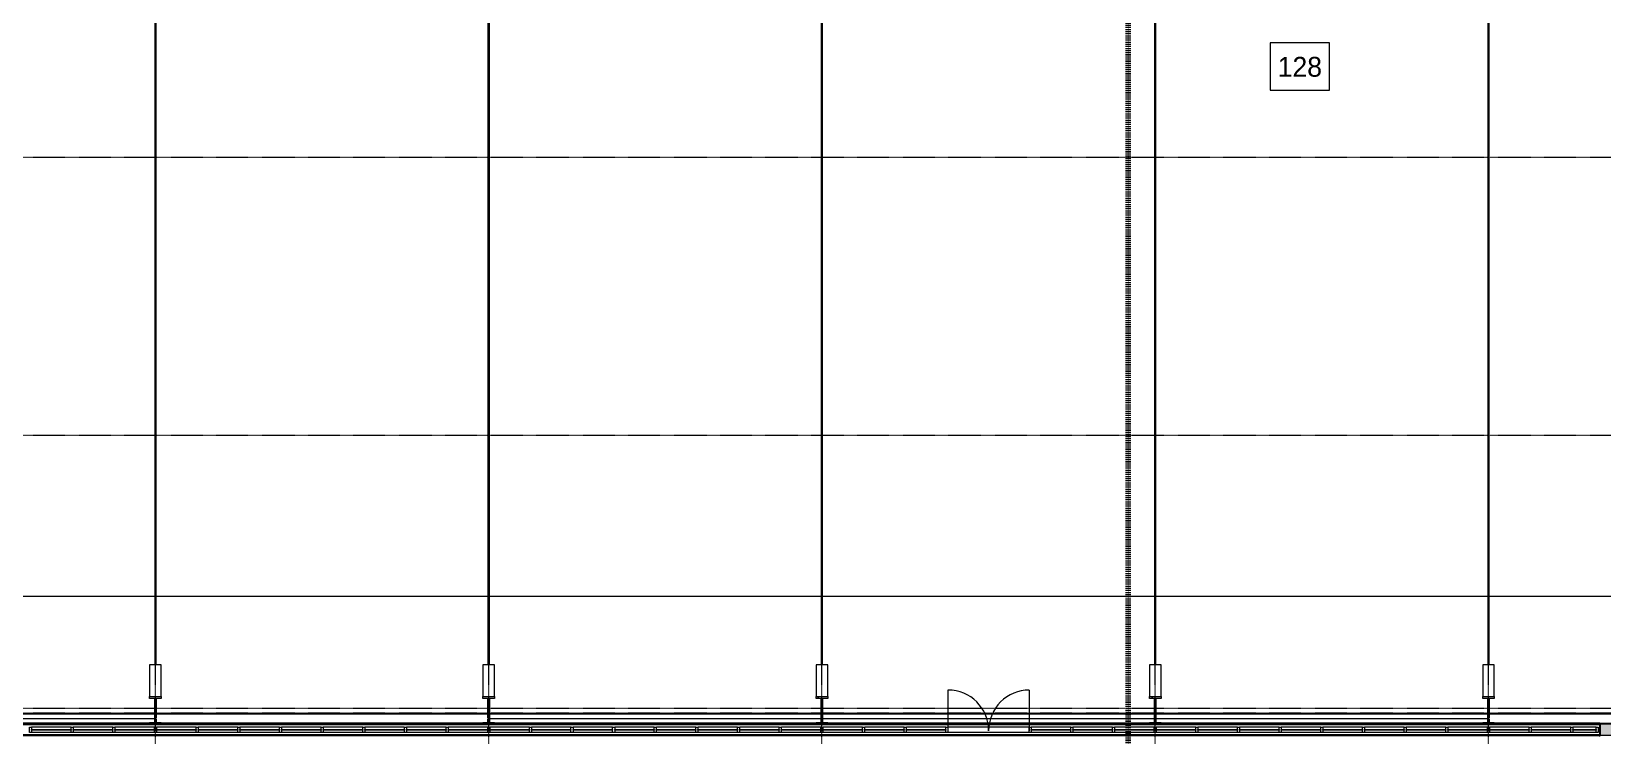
# Model space of a CAD drawing. Header units: inches. Extents: x 21035 to 27089, y -23277 to -20247.
# Drawn here: x 23268 to 24632, y -22370 to -21758 of the extents above; entities that cross this region are included whole.
import ezdxf

# ---------------------------------------------------------------- set-up
doc = ezdxf.new("R2010")
doc.units = ezdxf.units.IN
doc.header["$MEASUREMENT"] = 0
doc.linetypes.add('Dash', pattern=[0.25, 0.125, -0.125])
doc.linetypes.add('Grid Line 1_2_', pattern=[0.875, 0.5, -0.125, 0.125, -0.125])
for name, color, linetype, lineweight in [('A-ANNO-MATC', 214, 'Dash', 140), ('A-AREA-IDEN', 2, 'Continuous', 9), ('A-DOOR', 31, 'Continuous', 13), ('A-GLAZ-CURT', 52, 'Continuous', 13), ('A-GLAZ-CWMG', 51, 'Continuous', 13), ('A-WALL', 113, 'Continuous', 13), ('A-WALL-PATT', 111, 'Continuous', 25), ('G-ANNO-SYMB', 111, 'Continuous', 9), ('I-WALL', 2, 'Continuous', 13), ('S-BEAM', 12, 'Continuous', 13), ('S-GRID', 1, 'Continuous', 9)]:
    doc.layers.add(name, color=color, linetype=linetype, lineweight=lineweight)
doc.styles.add('Century Gothic', font='GOTHIC.TTF', dxfattribs={"height": 17.245342})
pattern_1 = [(225, (24533.39, -22360.053), (19.00703, -19.00703), []), (225, (24533.39, -22388.853), (19.00703, -19.00703), [])]
pattern_2 = [(225, (24243.89, -22360.053), (19.00703, -19.00703), []), (225, (24243.89, -22388.853), (19.00703, -19.00703), [])]
pattern_3 = [(225, (23954.39, -22360.053), (19.00703, -19.00703), []), (225, (23954.39, -22388.853), (19.00703, -19.00703), [])]
pattern_4 = [(225, (23664.89, -22360.053), (19.00703, -19.00703), []), (225, (23664.89, -22388.853), (19.00703, -19.00703), [])]
pattern_5 = [(225, (23375.39, -22360.053), (19.00703, -19.00703), []), (225, (23375.39, -22388.853), (19.00703, -19.00703), [])]

# ---------------------------------------------------------------- blocks, each defined once
blk = doc.blocks.new('Girt_C - 10_D-1260059-RCP - First Floor')
at = {"layer": 'S-BEAM', "color": 8, "lineweight": 9}
for p, q in [((24630, -22360.1), (22806, -22360.1)), ((24630, -22360.2), (22806, -22360.2)), ((23370.4, -22359.6), (23090.9, -22359.6)), ((23659.9, -22359.6), (23380.4, -22359.6)), ((23949.4, -22359.6), (23669.9, -22359.6)), ((24238.9, -22359.6), (23959.4, -22359.6)), ((24528.4, -22359.6), (24248.9, -22359.6)), ((24630, -22359.6), (24538.4, -22359.6)), ((24630, -22368.9), (22806, -22368.9)), ((24630, -22369), (22806, -22369)), ((22806, -22369.6), (24629.9, -22369.6))]:
    blk.add_line(p, q, dxfattribs=at)
blk = doc.blocks.new('W-Wide Flange - W12X22-1533120-RCP - First Floor')
at = {"layer": 'S-BEAM', "color": 8, "lineweight": 9}
for p, q in [((23086.5, -22350.6), (23374.8, -22350.6)), ((23376, -22350.6), (23664.3, -22350.6)), ((23665.5, -22350.6), (23953.8, -22350.6)), ((23955, -22350.6), (24243.3, -22350.6)), ((24244.5, -22350.6), (24532.8, -22350.6)), ((24534, -22350.6), (24822.3, -22350.6)), ((23086.5, -22354.6), (23374.8, -22354.6)), ((23086.5, -22354.6), (23374.8, -22354.6)), ((23665.5, -22354.6), (23953.8, -22354.6)), ((23665.5, -22354.6), (23953.8, -22354.6)), ((23955, -22354.6), (24243.3, -22354.6)), ((23955, -22354.6), (24243.3, -22354.6)), ((24244.5, -22354.6), (24532.8, -22354.6)), ((24244.5, -22354.6), (24532.8, -22354.6))]:
    blk.add_line(p, q, dxfattribs=at)
blk = doc.blocks.new('columns and girder2 - one-V37-RCP - First Floor')
at = {"layer": 'S-BEAM', "lineweight": 9}
h = blk.add_hatch(dxfattribs=at)
h.set_pattern_fill('FP_26', color=8, style=0, pattern_type=2)
h.set_pattern_definition(pattern_1)
h.paths.add_polyline_path([(-5, -0.5), (-5, -2), (5, -2), (5, -0.5)], flags=0)
h.paths.add_polyline_path([(-5, -22.8), (-5, -24.3), (5, -24.3), (5, -22.8)], flags=0)
h.paths.add_polyline_path([(5, -1199.8), (-5, -1199.8), (-5, -1201.3), (5, -1201.3)], flags=0)
h.paths.add_polyline_path([(5, -1224.3), (-5, -1224.3), (-5, -1225), (5, -1225)], flags=0)
h = blk.add_hatch(dxfattribs=at)
h.set_pattern_fill('FP_26', color=8, style=0, pattern_type=2)
h.set_pattern_definition(pattern_1)
h.paths.add_polyline_path([(0.6, -2), (-0.6, -2), (-0.6, -4.7), (0.1, -4.8), (0.3, -5), (0.3, -5.2), (0.3, -5.5), (-0.2, -5.7), (-0.6, -5.7), (-0.6, -22.8), (0.6, -22.8), (0.6, -4)], flags=0)
h.paths.add_polyline_path([(-0.6, -1201.3), (-0.6, -1221.3), (-0.1, -1221.3), (0, -1221.4), (0.1, -1221.8), (-0.1, -1222.1), (-0.5, -1222.3), (-0.6, -1222.3), (-0.6, -1224.3), (0.6, -1224.3), (0.6, -1201.3)], flags=0)
at = {"layer": 'S-BEAM', "color": 7}
for p, q in [((-5, -2), (-5, -0.5)), ((-5, -0.5), (5, -0.5)), ((5, -2), (-5, -2)), ((-0.6, -4.7), (-0.6, -2)), ((-0.6, -2), (0.6, -2)), ((-0.6, -22.8), (-0.6, -5.7)), ((0.6, -2), (0.6, -22.8)), ((5, -0.5), (5, -2)), ((-5, -24.3), (-5, -22.8)), ((-5, -22.8), (5, -22.8)), ((5, -24.3), (-5, -24.3)), ((0.6, -22.8), (-0.6, -22.8)), ((5, -22.8), (5, -24.3)), ((-5, -1201.3), (-5, -1199.8)), ((-5, -1199.8), (5, -1199.8)), ((5, -1199.8), (5, -1201.3)), ((5, -1201.3), (-5, -1201.3)), ((-0.6, -1221.3), (-0.6, -1201.3)), ((-0.6, -1201.3), (0.6, -1201.3)), ((0.6, -1201.3), (0.6, -1224.3)), ((-5, -1225), (-5, -1224.3)), ((-5, -1224.3), (5, -1224.3)), ((-0.6, -1224.3), (-0.6, -1222.3)), ((0.6, -1224.3), (-0.6, -1224.3)), ((5, -1224.3), (5, -1225))]:
    blk.add_line(p, q, dxfattribs=at)
at = {"layer": 'S-BEAM', "color": 8, "lineweight": 9}
for p, q in [((-5, -24.3), (-5, -52)), ((5, -52), (5, -24.3)), ((-5, -52), (5, -52)), ((-0.6, -52), (-0.6, -217.2)), ((0.6, -217.2), (0.6, -52)), ((-0.6, -217.2), (-0.6, -338.2)), ((-0.6, -217.2), (0.6, -217.2)), ((0.6, -338.2), (0.6, -217.2)), ((-0.6, -338.2), (-0.6, -761.8)), ((-0.6, -338.2), (0.6, -338.2)), ((0.6, -761.8), (0.6, -338.2)), ((-0.6, -761.8), (-0.6, -997.1)), ((-0.6, -761.8), (0.6, -761.8)), ((0.6, -997.1), (0.6, -761.8)), ((-0.6, -997.1), (-0.6, -1170.7)), ((-0.6, -997.1), (0.6, -997.1)), ((0.6, -1170.7), (0.6, -997.1)), ((-5, -1170.7), (-5, -1199.8)), ((-5, -1170.7), (5, -1170.7)), ((5, -1199.8), (5, -1170.7))]:
    blk.add_line(p, q, dxfattribs=at)
blk = doc.blocks.new('columns and girder2 - one-V38-RCP - First Floor')
at = {"layer": 'S-BEAM', "lineweight": 9}
h = blk.add_hatch(dxfattribs=at)
h.set_pattern_fill('FP_27', color=8, style=0, pattern_type=2)
h.set_pattern_definition(pattern_2)
h.paths.add_polyline_path([(-5, -0.5), (-5, -2), (5, -2), (5, -0.5), (3.1, -0.5)], flags=0)
h.paths.add_polyline_path([(5, -22.8), (-5, -22.8), (-5, -24.3), (5, -24.3), (5, -23.3)], flags=0)
h.paths.add_polyline_path([(5, -1199.8), (-5, -1199.8), (-5, -1201.3), (5, -1201.3)], flags=0)
h.paths.add_polyline_path([(5, -1224.3), (-5, -1224.3), (-5, -1225), (5, -1225)], flags=0)
h = blk.add_hatch(dxfattribs=at)
h.set_pattern_fill('FP_27', color=8, style=0, pattern_type=2)
h.set_pattern_definition(pattern_2)
h.paths.add_polyline_path([(0.6, -2), (-0.6, -2), (-0.6, -22.8), (0.6, -22.8), (0.6, -4)], flags=0)
h.paths.add_polyline_path([(0.6, -1201.3), (-0.6, -1201.3), (-0.6, -1224.3), (0.6, -1224.3)], flags=0)
at = {"layer": 'S-BEAM', "color": 7}
for p, q in [((-5, -2), (-5, -0.5)), ((-5, -0.5), (5, -0.5)), ((5, -2), (-5, -2)), ((-0.6, -22.8), (-0.6, -2)), ((-0.6, -2), (0.6, -2)), ((0.6, -2), (0.6, -22.8)), ((5, -0.5), (5, -2)), ((-5, -24.3), (-5, -22.8)), ((-5, -22.8), (5, -22.8)), ((5, -24.3), (-5, -24.3)), ((0.6, -22.8), (-0.6, -22.8)), ((5, -22.8), (5, -24.3)), ((-5, -1201.3), (-5, -1199.8)), ((-5, -1199.8), (5, -1199.8)), ((5, -1199.8), (5, -1201.3)), ((5, -1201.3), (-5, -1201.3)), ((-0.6, -1224.3), (-0.6, -1201.3)), ((-0.6, -1201.3), (0.6, -1201.3)), ((0.6, -1201.3), (0.6, -1224.3)), ((-5, -1225), (-5, -1224.3)), ((-5, -1224.3), (5, -1224.3)), ((0.6, -1224.3), (-0.6, -1224.3)), ((5, -1224.3), (5, -1225))]:
    blk.add_line(p, q, dxfattribs=at)
at = {"layer": 'S-BEAM', "color": 8, "lineweight": 9}
for p, q in [((-5, -24.3), (-5, -52)), ((5, -52), (5, -24.3)), ((-5, -52), (5, -52)), ((-0.6, -52), (-0.6, -217.2)), ((0.6, -217.2), (0.6, -52)), ((-0.6, -217.2), (-0.6, -338.2)), ((-0.6, -217.2), (0.6, -217.2)), ((0.6, -338.2), (0.6, -217.2)), ((-0.6, -338.2), (-0.6, -761.8)), ((-0.6, -338.2), (0.6, -338.2)), ((0.6, -761.8), (0.6, -338.2)), ((-0.6, -761.8), (-0.6, -997.1)), ((-0.6, -761.8), (0.6, -761.8)), ((0.6, -997.1), (0.6, -761.8)), ((-0.6, -997.1), (-0.6, -1170.7)), ((-0.6, -997.1), (0.6, -997.1)), ((0.6, -1170.7), (0.6, -997.1)), ((-5, -1170.7), (-5, -1199.8)), ((-5, -1170.7), (5, -1170.7)), ((5, -1199.8), (5, -1170.7))]:
    blk.add_line(p, q, dxfattribs=at)
blk = doc.blocks.new('columns and girder2 - one-V39-RCP - First Floor')
at = {"layer": 'S-BEAM', "lineweight": 9}
h = blk.add_hatch(dxfattribs=at)
h.set_pattern_fill('FP_28', color=8, style=0, pattern_type=2)
h.set_pattern_definition(pattern_3)
h.paths.add_polyline_path([(-5, -0.5), (-5, -2), (5, -2), (5, -0.5)], flags=0)
h.paths.add_polyline_path([(-5, -22.8), (-5, -24.3), (5, -24.3), (5, -22.8)], flags=0)
h.paths.add_polyline_path([(5, -1199.8), (-5, -1199.8), (-5, -1201.3), (5, -1201.3)], flags=0)
h.paths.add_polyline_path([(5, -1224.3), (-5, -1224.3), (-5, -1225), (5, -1225)], flags=0)
h = blk.add_hatch(dxfattribs=at)
h.set_pattern_fill('FP_28', color=8, style=0, pattern_type=2)
h.set_pattern_definition(pattern_3)
h.paths.add_polyline_path([(0.6, -2), (-0.6, -2), (-0.6, -22.8), (0.6, -22.8), (0.6, -4)], flags=0)
h.paths.add_polyline_path([(0.6, -1201.3), (-0.6, -1201.3), (-0.6, -1224.3), (0.6, -1224.3)], flags=0)
at = {"layer": 'S-BEAM', "color": 7}
for p, q in [((-5, -2), (-5, -0.5)), ((-5, -0.5), (5, -0.5)), ((5, -2), (-5, -2)), ((-0.6, -22.8), (-0.6, -2)), ((-0.6, -2), (0.6, -2)), ((0.6, -2), (0.6, -22.8)), ((5, -0.5), (5, -2)), ((-5, -24.3), (-5, -22.8)), ((-5, -22.8), (5, -22.8)), ((5, -24.3), (-5, -24.3)), ((0.6, -22.8), (-0.6, -22.8)), ((5, -22.8), (5, -24.3)), ((-5, -1201.3), (-5, -1199.8)), ((-5, -1199.8), (5, -1199.8)), ((5, -1199.8), (5, -1201.3)), ((5, -1201.3), (-5, -1201.3)), ((-0.6, -1224.3), (-0.6, -1201.3)), ((-0.6, -1201.3), (0.6, -1201.3)), ((0.6, -1201.3), (0.6, -1224.3)), ((-5, -1225), (-5, -1224.3)), ((-5, -1224.3), (5, -1224.3)), ((0.6, -1224.3), (-0.6, -1224.3)), ((5, -1224.3), (5, -1225))]:
    blk.add_line(p, q, dxfattribs=at)
at = {"layer": 'S-BEAM', "color": 8, "lineweight": 9}
for p, q in [((-5, -24.3), (-5, -52)), ((5, -52), (5, -24.3)), ((-5, -52), (5, -52)), ((-0.6, -52), (-0.6, -217.2)), ((0.6, -217.2), (0.6, -52)), ((-0.6, -217.2), (-0.6, -338.2)), ((-0.6, -217.2), (0.6, -217.2)), ((0.6, -338.2), (0.6, -217.2)), ((-0.6, -338.2), (-0.6, -761.8)), ((-0.6, -338.2), (0.6, -338.2)), ((0.6, -761.8), (0.6, -338.2)), ((-0.6, -761.8), (-0.6, -997.1)), ((-0.6, -761.8), (0.6, -761.8)), ((0.6, -997.1), (0.6, -761.8)), ((-0.6, -997.1), (-0.6, -1170.7)), ((-0.6, -997.1), (0.6, -997.1)), ((0.6, -1170.7), (0.6, -997.1)), ((-5, -1170.7), (-5, -1199.8)), ((-5, -1170.7), (5, -1170.7)), ((5, -1199.8), (5, -1170.7))]:
    blk.add_line(p, q, dxfattribs=at)
blk = doc.blocks.new('columns and girder2 - one-V40-RCP - First Floor')
at = {"layer": 'S-BEAM', "lineweight": 9}
h = blk.add_hatch(dxfattribs=at)
h.set_pattern_fill('FP_29', color=8, style=0, pattern_type=2)
h.set_pattern_definition(pattern_4)
h.paths.add_polyline_path([(-5, -0.5), (-5, -2), (5, -2), (5, -0.5), (3.1, -0.5)], flags=0)
h.paths.add_polyline_path([(5, -22.8), (-5, -22.8), (-5, -24.3), (5, -24.3), (5, -23.3)], flags=0)
h.paths.add_polyline_path([(3.1, -1199.8), (-5, -1199.8), (-5, -1201.3), (5, -1201.3), (5, -1199.8)], flags=0)
h.paths.add_polyline_path([(5, -1224.3), (-5, -1224.3), (-5, -1225), (5, -1225)], flags=0)
h = blk.add_hatch(dxfattribs=at)
h.set_pattern_fill('FP_29', color=8, style=0, pattern_type=2)
h.set_pattern_definition(pattern_4)
h.paths.add_polyline_path([(0.6, -2), (-0.6, -2), (-0.6, -22.8), (0.6, -22.8), (0.6, -5.7), (-0.1, -5.6), (-0.3, -5.6), (-0.4, -5.2), (-0.2, -4.8), (0.1, -4.7), (0.6, -4.7), (0.6, -4)], flags=0)
h.paths.add_polyline_path([(-0.6, -1201.3), (-0.6, -1224.3), (0.6, -1224.3), (0.6, -1222.3), (-0.2, -1222.2), (-0.4, -1222), (-0.5, -1221.8), (-0.3, -1221.4), (0.1, -1221.3), (0.6, -1221.3), (0.6, -1201.3)], flags=0)
at = {"layer": 'S-BEAM', "color": 7}
for p, q in [((-5, -2), (-5, -0.5)), ((-5, -0.5), (5, -0.5)), ((5, -2), (-5, -2)), ((-0.6, -22.8), (-0.6, -2)), ((-0.6, -2), (0.6, -2)), ((0.6, -2), (0.6, -4.7)), ((0.6, -5.7), (0.6, -22.8)), ((5, -0.5), (5, -2)), ((-5, -24.3), (-5, -22.8)), ((-5, -22.8), (5, -22.8)), ((5, -24.3), (-5, -24.3)), ((0.6, -22.8), (-0.6, -22.8)), ((5, -22.8), (5, -24.3)), ((-5, -1201.3), (-5, -1199.8)), ((-5, -1199.8), (5, -1199.8)), ((5, -1199.8), (5, -1201.3)), ((5, -1201.3), (-5, -1201.3)), ((-0.6, -1224.3), (-0.6, -1201.3)), ((-0.6, -1201.3), (0.6, -1201.3)), ((0.6, -1201.3), (0.6, -1221.3)), ((-5, -1225), (-5, -1224.3)), ((-5, -1224.3), (5, -1224.3)), ((0.6, -1224.3), (-0.6, -1224.3)), ((0.6, -1222.3), (0.6, -1224.3)), ((5, -1224.3), (5, -1225))]:
    blk.add_line(p, q, dxfattribs=at)
at = {"layer": 'S-BEAM', "color": 8, "lineweight": 9}
for p, q in [((-5, -24.3), (-5, -52)), ((5, -52), (5, -24.3)), ((-5, -52), (5, -52)), ((-0.6, -52), (-0.6, -217.2)), ((0.6, -217.2), (0.6, -52)), ((-0.6, -217.2), (-0.6, -338.2)), ((-0.6, -217.2), (0.6, -217.2)), ((0.6, -338.2), (0.6, -217.2)), ((-0.6, -338.2), (-0.6, -761.8)), ((-0.6, -338.2), (0.6, -338.2)), ((0.6, -761.8), (0.6, -338.2)), ((-0.6, -761.8), (-0.6, -997.1)), ((-0.6, -761.8), (0.6, -761.8)), ((0.6, -997.1), (0.6, -761.8)), ((-0.6, -997.1), (-0.6, -1170.7)), ((-0.6, -997.1), (0.6, -997.1)), ((0.6, -1170.7), (0.6, -997.1)), ((-5, -1170.7), (-5, -1199.8)), ((-5, -1170.7), (5, -1170.7)), ((5, -1199.8), (5, -1170.7))]:
    blk.add_line(p, q, dxfattribs=at)
blk = doc.blocks.new('columns and girder2 - one-V41-RCP - First Floor')
at = {"layer": 'S-BEAM', "lineweight": 9}
h = blk.add_hatch(dxfattribs=at)
h.set_pattern_fill('FP_30', color=8, style=0, pattern_type=2)
h.set_pattern_definition(pattern_5)
h.paths.add_polyline_path([(-5, -0.5), (-5, -2), (5, -2), (5, -0.5)], flags=0)
h.paths.add_polyline_path([(-5, -22.8), (-5, -24.3), (5, -24.3), (5, -22.8)], flags=0)
h.paths.add_polyline_path([(5, -1199.8), (-5, -1199.8), (-5, -1201.3), (5, -1201.3)], flags=0)
h.paths.add_polyline_path([(5, -1224.3), (-5, -1224.3), (-5, -1225), (5, -1225)], flags=0)
h = blk.add_hatch(dxfattribs=at)
h.set_pattern_fill('FP_30', color=8, style=0, pattern_type=2)
h.set_pattern_definition(pattern_5)
h.paths.add_polyline_path([(0.6, -2), (-0.6, -2), (-0.6, -4.7), (0.1, -4.8), (0.3, -5), (0.3, -5.2), (0.3, -5.5), (-0.2, -5.7), (-0.6, -5.7), (-0.6, -22.8), (0.6, -22.8), (0.6, -4)], flags=0)
h.paths.add_polyline_path([(0.6, -1201.3), (-0.6, -1201.3), (-0.5, -1221.3), (-0.2, -1221.3), (0, -1221.4), (0.1, -1221.8), (0, -1222.1), (-0.4, -1222.3), (-0.6, -1222.3), (-0.6, -1224.3), (0.6, -1224.3), (0.6, -1204.7)], flags=0)
at = {"layer": 'S-BEAM', "color": 7}
for p, q in [((-5, -2), (-5, -0.5)), ((-5, -0.5), (5, -0.5)), ((5, -2), (-5, -2)), ((-0.6, -4.7), (-0.6, -2)), ((-0.6, -2), (0.6, -2)), ((-0.6, -22.8), (-0.6, -5.7)), ((0.6, -2), (0.6, -22.8)), ((5, -0.5), (5, -2)), ((-5, -24.3), (-5, -22.8)), ((-5, -22.8), (5, -22.8)), ((5, -24.3), (-5, -24.3)), ((0.6, -22.8), (-0.6, -22.8)), ((5, -22.8), (5, -24.3)), ((-5, -1201.3), (-5, -1199.8)), ((-5, -1199.8), (5, -1199.8)), ((5, -1199.8), (5, -1201.3)), ((5, -1201.3), (-5, -1201.3)), ((-0.6, -1221.3), (-0.6, -1201.3)), ((-0.6, -1201.3), (0.6, -1201.3)), ((0.6, -1201.3), (0.6, -1224.3)), ((-5, -1225), (-5, -1224.3)), ((-5, -1224.3), (5, -1224.3)), ((-0.6, -1224.3), (-0.6, -1222.3)), ((0.6, -1224.3), (-0.6, -1224.3)), ((5, -1224.3), (5, -1225))]:
    blk.add_line(p, q, dxfattribs=at)
at = {"layer": 'S-BEAM', "color": 8, "lineweight": 9}
for p, q in [((-5, -24.3), (-5, -52)), ((5, -52), (5, -24.3)), ((-5, -52), (5, -52)), ((-0.6, -52), (-0.6, -217.2)), ((0.6, -217.2), (0.6, -52)), ((-0.6, -217.2), (-0.6, -338.2)), ((-0.6, -217.2), (0.6, -217.2)), ((0.6, -338.2), (0.6, -217.2)), ((-0.6, -338.2), (-0.6, -761.8)), ((-0.6, -338.2), (0.6, -338.2)), ((0.6, -761.8), (0.6, -338.2)), ((-0.6, -761.8), (-0.6, -997.1)), ((-0.6, -761.8), (0.6, -761.8)), ((0.6, -997.1), (0.6, -761.8)), ((-0.6, -997.1), (-0.6, -1170.7)), ((-0.6, -997.1), (0.6, -997.1)), ((0.6, -1170.7), (0.6, -997.1)), ((-5, -1170.7), (-5, -1199.8)), ((-5, -1170.7), (5, -1170.7)), ((5, -1199.8), (5, -1170.7))]:
    blk.add_line(p, q, dxfattribs=at)
blk = doc.blocks.new('System Panel - Interior Glazing-1259709-RCP - First Floor')
at = {"layer": 'A-GLAZ-CURT', "color": 7}
for p, q in [((-10.1875, -0.9375), (-10.1875, -0.5625)), ((-10.1875, -0.5625), (10.1875, -0.5625)), ((10.1875, -0.9375), (-10.1875, -0.9375)), ((10.1875, -0.5625), (10.1875, -0.9375))]:
    blk.add_line(p, q, dxfattribs=at)
blk = doc.blocks.new('System Panel - Interior Glazing-1220293-RCP - First Floor')
at = {"layer": 'A-GLAZ-CURT', "color": 7}
for p, q in [((-17.21875, -0.9375), (-17.21875, -0.5625)), ((-17.21875, -0.5625), (17.21875, -0.5625)), ((17.21875, -0.9375), (-17.21875, -0.9375)), ((17.21875, -0.5625), (17.21875, -0.9375))]:
    blk.add_line(p, q, dxfattribs=at)
blk = doc.blocks.new('Door_Single_Storefront - one-1970956-RCP - First Floor')
at = {"layer": 'A-DOOR', "color": 8, "lineweight": 9}
blk.add_line((-17.65625, -35.3125), (-17.65625, 0), dxfattribs=at)
blk.add_arc((-17.65625, 0), 35.3125, 270, 0, dxfattribs=at)
blk = doc.blocks.new('Door_Single_Storefront - one-1970957-RCP - First Floor')
at = {"layer": 'A-DOOR', "color": 8, "lineweight": 9}
blk.add_line((-17.65625, 35.3125), (-17.65625, 0), dxfattribs=at)
blk.add_arc((-17.65625, 0), 35.3125, 360, 90, dxfattribs=at)
blk = doc.blocks.new('Rectangular Mullion - Interior 1_75_ x 4_5_-1259706-RCP - First Floor')
at = {"layer": 'A-GLAZ-CWMG', "color": 8, "lineweight": 9}
for p, q in [((24627, -22362.3), (24606.6, -22362.3)), ((24627, -22366.8), (24606.6, -22366.8))]:
    blk.add_line(p, q, dxfattribs=at)
blk = doc.blocks.new('Rectangular Mullion - Interior 1_75_ x 4_5_-1179490-RCP - First Floor')
at = {"layer": 'A-GLAZ-CWMG', "color": 8, "lineweight": 9}
for p, q in [((24604.9, -22362.3), (24570.5, -22362.3)), ((24604.9, -22366.8), (24570.5, -22366.8))]:
    blk.add_line(p, q, dxfattribs=at)
blk = doc.blocks.new('Rectangular Mullion - Interior 1_75_ x 4_5_-V73-RCP - First Floor')
at = {"layer": 'A-GLAZ-CWMG', "color": 8, "lineweight": 9}
for p, q in [((24170.6, -22362.3), (24136.2, -22362.3)), ((24170.6, -22366.8), (24136.2, -22366.8))]:
    blk.add_line(p, q, dxfattribs=at)
blk = doc.blocks.new('Rectangular Mullion - Interior 1_75_ x 4_5_-1179491-RCP - First Floor')
at = {"layer": 'A-GLAZ-CWMG', "color": 8, "lineweight": 9}
for p, q in [((24134.5, -22362.3), (24099.1, -22362.3)), ((24134.5, -22366.8), (24099.1, -22366.8))]:
    blk.add_line(p, q, dxfattribs=at)
blk = doc.blocks.new('Rectangular Mullion - Interior 1_75_ x 4_5_-1179492-RCP - First Floor')
at = {"layer": 'A-GLAZ-CWMG', "color": 8, "lineweight": 9}
for p, q in [((24099.1, -22362.3), (24063.8, -22362.3)), ((24099.1, -22366.8), (24063.8, -22366.8))]:
    blk.add_line(p, q, dxfattribs=at)
blk = doc.blocks.new('Rectangular Mullion - Interior 1_75_ x 4_5_-V74-RCP - First Floor')
at = {"layer": 'A-GLAZ-CWMG', "color": 8, "lineweight": 9}
for p, q in [((23591.6, -22362.3), (23557.2, -22362.3)), ((23591.6, -22366.8), (23557.2, -22366.8))]:
    blk.add_line(p, q, dxfattribs=at)
blk = doc.blocks.new('Rectangular Mullion - Interior 1_75_ x 4_5_-1220298-RCP - First Floor')
at = {"layer": 'A-GLAZ-CWMG', "color": 7}
for p, q in [((-1.75, 3), (0, 3)), ((-1.75, -1.5), (-1.75, 3)), ((0, 3), (0, -1.5)), ((0, -1.5), (-1.75, -1.5))]:
    blk.add_line(p, q, dxfattribs=at)
blk = doc.blocks.new('Rectangular Mullion - Interior 1_75_ x 4_5_-1220290-RCP - First Floor')
at = {"layer": 'A-GLAZ-CWMG', "color": 7}
for p, q in [((0.875, 3), (-0.875, 3)), ((-0.875, 3), (-0.875, -1.5)), ((0.875, -1.5), (0.875, 3)), ((-0.875, -1.5), (0.875, -1.5))]:
    blk.add_line(p, q, dxfattribs=at)
blk = doc.blocks.new('Round Bar - 1_-1257174-RCP - First Floor')
at = {"layer": 'S-BEAM', "color": 8, "lineweight": 9}
for start_param, end_param in [(0, 3.141593), (3.141593, 6.283185)]:
    blk.add_ellipse((24533.4, -22354.8), major_axis=(0, 0.5), ratio=0.73532, start_param=start_param, end_param=end_param, dxfattribs=at)
blk = doc.blocks.new('Round Bar - 1_-1257056-RCP - First Floor')
at = {"layer": 'S-BEAM', "color": 8, "lineweight": 9}
for start_param, end_param in [(0, 3.141593), (3.141593, 6.283185)]:
    blk.add_ellipse((24822.9, -22354.8), major_axis=(0, 0.5), ratio=0.73532, start_param=start_param, end_param=end_param, dxfattribs=at)

msp = doc.modelspace()

# ---------------------------------------------------------------- hatches: boundary and pattern name
at = {"layer": 'A-WALL-PATT', "lineweight": 9}
h = msp.add_hatch(dxfattribs=at)
h.set_pattern_fill('FP_11', color=8, style=0, pattern_type=2)
h.set_pattern_definition([(161.57, (0.96, 0.96), (-7.6802237, -0.0009796), [0, -54.643, 6.067, 0]), (18.43, (-0.96, 0.96), (-7.6802237, 0.0009796), [0, -54.643, 6.067, 0]), (108.43, (0.96, 0.96), (3.8382953, -19.20136532), [18.211, -42.499]), (71.57, (-0.96, 0.96), (3.8382953, 19.20136532), [18.211, -42.499])])
h.paths.add_polyline_path([(25738.76523, -22369.55281), (25738.76523, -22359.55281), (25563.51523, -22359.55281), (25563.51523, -22369.55281), (25732.21588, -22369.55281)], flags=0)
h.paths.add_polyline_path([(25481.51523, -22369.55281), (25481.51523, -22359.55281), (25161.51523, -22359.55281), (25161.51523, -22369.55281), (25469.02025, -22369.55281)], flags=0)
h.paths.add_polyline_path([(25118.01523, -22369.55281), (25118.01523, -22359.55281), (24920.26523, -22359.55281), (24920.26523, -22369.55281), (25100.54638, -22369.55281)], flags=0)
h.paths.add_polyline_path([(24842.14023, -22369.55281), (24842.14023, -22359.55281), (24630.76523, -22359.55281), (24630.76523, -22369.55281), (24837.35075, -22369.55281)], flags=0)
h.paths.add_polyline_path([(22805.26523, -22369.55281), (22805.26523, -22359.55281), (22781.38923, -22359.55281), (22781.38923, -22369.55281), (22801.97125, -22369.55281)], flags=0)

# ---------------------------------------------------------------- linework, layer by layer
at = {"layer": 'A-ANNO-MATC', "color": 153}
msp.add_line((24220.4473, -20555.10083), (24220.4473, -23033.8711), dxfattribs=at)
at = {"layer": 'A-AREA-IDEN', "flags": 128}
msp.add_lwpolyline([(24343.78888, -21767.85676), (24343.78888, -21808.99962), (24395.20888, -21808.99962), (24395.20888, -21767.85676)], close=True, dxfattribs=at)
at = {"layer": 'A-WALL', "color": 7}
for p in [(24842.14023, -22359.55281), (24630.76523, -22369.55281)]:
    msp.add_line(p, (24630.76523, -22359.55281), dxfattribs=at)
at = {"layer": 'G-ANNO-SYMB'}
msp.add_line((26412.83534, -22248.83309), (21855.84063, -22248.83309), dxfattribs=at)
at = {"layer": 'I-WALL', "color": 8, "lineweight": 9}
for p, q in [((23370.39023, -22358.80281), (23090.89023, -22358.80281)), ((23659.89023, -22358.80281), (23380.39023, -22358.80281)), ((23949.39023, -22358.80281), (23669.89023, -22358.80281)), ((24238.89023, -22358.80281), (23959.39023, -22358.80281)), ((24528.39023, -22358.80281), (24248.89023, -22358.80281)), ((24630.01523, -22358.80281), (24538.39023, -22358.80281))]:
    msp.add_line(p, q, dxfattribs=at)
at = {"layer": 'I-WALL', "color": 7}
for p, q in [((24630.01523, -22358.80281), (24842.89023, -22358.80281)), ((24630.01523, -22370.30281), (24630.01523, -22358.80281))]:
    msp.add_line(p, q, dxfattribs=at)
at = {"layer": 'S-GRID', "linetype": 'Grid Line 1_2_'}
for p, q in [((23375.39023, -23227.3711), (23375.39023, -20361.60083)), ((23375.39023, -23227.3711), (23375.39023, -20361.60083)), ((23664.89023, -23227.3711), (23664.89023, -20361.60083)), ((23664.89023, -23227.3711), (23664.89023, -20361.60083)), ((23954.39023, -23227.3711), (23954.39023, -20361.60083)), ((23954.39023, -23227.3711), (23954.39023, -20361.60083)), ((24243.89023, -23227.3711), (24243.89023, -20361.60083)), ((24243.89023, -23227.3711), (24243.89023, -20361.60083)), ((24533.39023, -23227.3711), (24533.39023, -20361.60083)), ((24533.39023, -23227.3711), (24533.39023, -20361.60083)), ((26557.32365, -21867.55281), (21678.63847, -21867.55281)), ((26557.32365, -21867.55281), (21678.63847, -21867.55281)), ((26557.32365, -22108.80281), (21678.63847, -22108.80281)), ((26557.32365, -22108.80281), (21678.63847, -22108.80281)), ((26557.32365, -22346.05281), (21678.63847, -22346.05281)), ((26557.32365, -22350.05281), (21678.63847, -22350.05281)), ((26557.32365, -22359.55281), (21678.63847, -22359.55281)), ((26557.32365, -22359.55281), (21678.63847, -22359.55281)), ((26557.32365, -22369.55281), (21678.63847, -22369.55281))]:
    msp.add_line(p, q, dxfattribs=at)

# ---------------------------------------------------------------- block references
at = {"layer": 'A-DOOR', "color": 8, "lineweight": 9}
msp.add_blockref('Door_Single_Storefront - one-1970957-RCP - First Floor', (24081.48398, -22365.30281), dxfattribs=at)
at = {"layer": 'A-DOOR', "color": 8, "lineweight": 9, "rotation": 180}
msp.add_blockref('Door_Single_Storefront - one-1970956-RCP - First Floor', (24116.79648, -22365.30281), dxfattribs=at)
at = {"layer": 'A-GLAZ-CURT', "color": 8, "lineweight": 9, "rotation": 180}
for name, p in [('System Panel - Interior Glazing-1220293-RCP - First Floor', (23284.92148, -22365.30281)), ('System Panel - Interior Glazing-1220293-RCP - First Floor', (23321.10898, -22365.30281)), ('System Panel - Interior Glazing-1220293-RCP - First Floor', (23357.29648, -22365.30281)), ('System Panel - Interior Glazing-1220293-RCP - First Floor', (23393.48398, -22365.30281)), ('System Panel - Interior Glazing-1220293-RCP - First Floor', (23429.67148, -22365.30281)), ('System Panel - Interior Glazing-1220293-RCP - First Floor', (23465.85898, -22365.30281)), ('System Panel - Interior Glazing-1220293-RCP - First Floor', (23502.04648, -22365.30281)), ('System Panel - Interior Glazing-1220293-RCP - First Floor', (23538.23398, -22365.30281)), ('System Panel - Interior Glazing-1220293-RCP - First Floor', (23574.42148, -22365.30281)), ('System Panel - Interior Glazing-1220293-RCP - First Floor', (23610.60898, -22365.30281)), ('System Panel - Interior Glazing-1220293-RCP - First Floor', (23646.79648, -22365.30281)), ('System Panel - Interior Glazing-1220293-RCP - First Floor', (23682.98398, -22365.30281)), ('System Panel - Interior Glazing-1220293-RCP - First Floor', (23719.17148, -22365.30281)), ('System Panel - Interior Glazing-1220293-RCP - First Floor', (23755.35898, -22365.30281)), ('System Panel - Interior Glazing-1220293-RCP - First Floor', (23791.54648, -22365.30281)), ('System Panel - Interior Glazing-1220293-RCP - First Floor', (23827.73398, -22365.30281)), ('System Panel - Interior Glazing-1220293-RCP - First Floor', (23863.92148, -22365.30281)), ('System Panel - Interior Glazing-1220293-RCP - First Floor', (23900.10898, -22365.30281)), ('System Panel - Interior Glazing-1220293-RCP - First Floor', (23936.29648, -22365.30281)), ('System Panel - Interior Glazing-1220293-RCP - First Floor', (23972.48398, -22365.30281)), ('System Panel - Interior Glazing-1220293-RCP - First Floor', (24008.67148, -22365.30281)), ('System Panel - Interior Glazing-1220293-RCP - First Floor', (24044.85898, -22365.30281)), ('System Panel - Interior Glazing-1220293-RCP - First Floor', (24153.42148, -22365.30281)), ('System Panel - Interior Glazing-1220293-RCP - First Floor', (24189.60898, -22365.30281)), ('System Panel - Interior Glazing-1220293-RCP - First Floor', (24225.79648, -22365.30281)), ('System Panel - Interior Glazing-1220293-RCP - First Floor', (24261.98398, -22365.30281)), ('System Panel - Interior Glazing-1220293-RCP - First Floor', (24298.17148, -22365.30281)), ('System Panel - Interior Glazing-1220293-RCP - First Floor', (24334.35898, -22365.30281)), ('System Panel - Interior Glazing-1220293-RCP - First Floor', (24370.54648, -22365.30281)), ('System Panel - Interior Glazing-1220293-RCP - First Floor', (24406.73398, -22365.30281)), ('System Panel - Interior Glazing-1220293-RCP - First Floor', (24442.92148, -22365.30281)), ('System Panel - Interior Glazing-1220293-RCP - First Floor', (24479.10898, -22365.30281)), ('System Panel - Interior Glazing-1220293-RCP - First Floor', (24515.29648, -22365.30281)), ('System Panel - Interior Glazing-1220293-RCP - First Floor', (24551.48398, -22365.30281)), ('System Panel - Interior Glazing-1220293-RCP - First Floor', (24587.67148, -22365.30281)), ('System Panel - Interior Glazing-1259709-RCP - First Floor', (24616.82773, -22365.30281))]:
    msp.add_blockref(name, p, dxfattribs=at)
at = {"layer": 'A-GLAZ-CWMG', "color": 8, "lineweight": 9, "extrusion": (0, 0, -1)}
for p in [(-23266.82773, -22365.30281), (-23303.01523, -22365.30281), (-23339.20273, -22365.30281), (-23375.39023, -22365.30281), (-23411.57773, -22365.30281), (-23447.76523, -22365.30281), (-23483.95273, -22365.30281), (-23520.14023, -22365.30281), (-23556.32773, -22365.30281), (-23592.51523, -22365.30281), (-23628.70273, -22365.30281), (-23664.89023, -22365.30281), (-23701.07773, -22365.30281), (-23737.26523, -22365.30281), (-23773.45273, -22365.30281), (-23809.64023, -22365.30281), (-23845.82773, -22365.30281), (-23882.01523, -22365.30281), (-23918.20273, -22365.30281), (-23954.39023, -22365.30281), (-23990.57773, -22365.30281), (-24026.76523, -22365.30281), (-24062.95273, -22365.30281), (-24135.32773, -22365.30281), (-24171.51523, -22365.30281), (-24207.70273, -22365.30281), (-24243.89023, -22365.30281), (-24280.07773, -22365.30281), (-24316.26523, -22365.30281), (-24352.45273, -22365.30281), (-24388.64023, -22365.30281), (-24424.82773, -22365.30281), (-24461.01523, -22365.30281), (-24497.20273, -22365.30281), (-24533.39023, -22365.30281), (-24569.57773, -22365.30281), (-24605.76523, -22365.30281)]:
    msp.add_blockref('Rectangular Mullion - Interior 1_75_ x 4_5_-1220290-RCP - First Floor', p, dxfattribs=at)
at = {"layer": 'A-GLAZ-CWMG', "color": 8, "lineweight": 9}
for name, p in [('Rectangular Mullion - Interior 1_75_ x 4_5_-1179490-RCP - First Floor', (-1302.75, 0)), ('Rectangular Mullion - Interior 1_75_ x 4_5_-1179490-RCP - First Floor', (-1266.5625, 0)), ('Rectangular Mullion - Interior 1_75_ x 4_5_-1179490-RCP - First Floor', (-1230.375, 0)), ('Rectangular Mullion - Interior 1_75_ x 4_5_-1179490-RCP - First Floor', (-1194.1875, 0)), ('Rectangular Mullion - Interior 1_75_ x 4_5_-1179490-RCP - First Floor', (-1158, 0)), ('Rectangular Mullion - Interior 1_75_ x 4_5_-1179490-RCP - First Floor', (-1121.8125, 0)), ('Rectangular Mullion - Interior 1_75_ x 4_5_-1179490-RCP - First Floor', (-1085.625, 0)), ('Rectangular Mullion - Interior 1_75_ x 4_5_-1179490-RCP - First Floor', (-1049.4375, 0)), ('Rectangular Mullion - Interior 1_75_ x 4_5_-V74-RCP - First Floor', (0, 0)), ('Rectangular Mullion - Interior 1_75_ x 4_5_-1179490-RCP - First Floor', (-977.0625, 0)), ('Rectangular Mullion - Interior 1_75_ x 4_5_-1179490-RCP - First Floor', (-940.875, 0)), ('Rectangular Mullion - Interior 1_75_ x 4_5_-1179490-RCP - First Floor', (-904.6875, 0)), ('Rectangular Mullion - Interior 1_75_ x 4_5_-1179490-RCP - First Floor', (-868.5, 0)), ('Rectangular Mullion - Interior 1_75_ x 4_5_-1179490-RCP - First Floor', (-832.3125, 0)), ('Rectangular Mullion - Interior 1_75_ x 4_5_-1179490-RCP - First Floor', (-796.125, 0)), ('Rectangular Mullion - Interior 1_75_ x 4_5_-1179490-RCP - First Floor', (-759.9375, 0)), ('Rectangular Mullion - Interior 1_75_ x 4_5_-1179490-RCP - First Floor', (-723.75, 0)), ('Rectangular Mullion - Interior 1_75_ x 4_5_-1179490-RCP - First Floor', (-687.5625, 0)), ('Rectangular Mullion - Interior 1_75_ x 4_5_-1179490-RCP - First Floor', (-651.375, 0)), ('Rectangular Mullion - Interior 1_75_ x 4_5_-1179490-RCP - First Floor', (-615.1875, 0)), ('Rectangular Mullion - Interior 1_75_ x 4_5_-1179490-RCP - First Floor', (-579, 0)), ('Rectangular Mullion - Interior 1_75_ x 4_5_-1179490-RCP - First Floor', (-542.8125, 0)), ('Rectangular Mullion - Interior 1_75_ x 4_5_-1179492-RCP - First Floor', (0, 0)), ('Rectangular Mullion - Interior 1_75_ x 4_5_-1179491-RCP - First Floor', (0, 0)), ('Rectangular Mullion - Interior 1_75_ x 4_5_-V73-RCP - First Floor', (0, 0)), ('Rectangular Mullion - Interior 1_75_ x 4_5_-1179490-RCP - First Floor', (-398.0625, 0)), ('Rectangular Mullion - Interior 1_75_ x 4_5_-1179490-RCP - First Floor', (-361.875, 0)), ('Rectangular Mullion - Interior 1_75_ x 4_5_-1179490-RCP - First Floor', (-325.6875, 0)), ('Rectangular Mullion - Interior 1_75_ x 4_5_-1179490-RCP - First Floor', (-289.5, 0)), ('Rectangular Mullion - Interior 1_75_ x 4_5_-1179490-RCP - First Floor', (-253.3125, 0)), ('Rectangular Mullion - Interior 1_75_ x 4_5_-1179490-RCP - First Floor', (-217.125, 0)), ('Rectangular Mullion - Interior 1_75_ x 4_5_-1179490-RCP - First Floor', (-180.9375, 0)), ('Rectangular Mullion - Interior 1_75_ x 4_5_-1179490-RCP - First Floor', (-144.75, 0)), ('Rectangular Mullion - Interior 1_75_ x 4_5_-1179490-RCP - First Floor', (-108.5625, 0)), ('Rectangular Mullion - Interior 1_75_ x 4_5_-1179490-RCP - First Floor', (-72.375, 0)), ('Rectangular Mullion - Interior 1_75_ x 4_5_-1179490-RCP - First Floor', (-36.1875, 0)), ('Rectangular Mullion - Interior 1_75_ x 4_5_-1179490-RCP - First Floor', (0, 0)), ('Rectangular Mullion - Interior 1_75_ x 4_5_-1259706-RCP - First Floor', (0, 0)), ('Rectangular Mullion - Interior 1_75_ x 4_5_-1220298-RCP - First Floor', (24628.76523, -22365.30281))]:
    msp.add_blockref(name, p, dxfattribs=at)
at = {"layer": 'S-BEAM', "color": 8, "lineweight": 9, "rotation": 180}
for name, p in [('columns and girder2 - one-V41-RCP - First Floor', (23375.39023, -22360.05281)), ('columns and girder2 - one-V40-RCP - First Floor', (23664.89023, -22360.05281)), ('columns and girder2 - one-V39-RCP - First Floor', (23954.39023, -22360.05281)), ('columns and girder2 - one-V38-RCP - First Floor', (24243.89023, -22360.05281)), ('columns and girder2 - one-V37-RCP - First Floor', (24533.39023, -22360.05281))]:
    msp.add_blockref(name, p, dxfattribs=at)
at = {"layer": 'S-BEAM', "color": 8, "lineweight": 9}
for name, p in [('W-Wide Flange - W12X22-1533120-RCP - First Floor', (0, 0)), ('Round Bar - 1_-1257174-RCP - First Floor', (-1158, 0)), ('Round Bar - 1_-1257056-RCP - First Floor', (-1158, 0)), ('Round Bar - 1_-1257174-RCP - First Floor', (0, 0)), ('Girt_C - 10_D-1260059-RCP - First Floor', (0, 0))]:
    msp.add_blockref(name, p, dxfattribs=at)

# ---------------------------------------------------------------- texts
at = {"layer": 'A-AREA-IDEN', "insert": (24369.49888, -21780.03999), "char_height": 17.245342, "width": 47.304, "attachment_point": 2, "line_spacing_factor": 0.984117, "style": 'Century Gothic'}
msp.add_mtext('128', dxfattribs=at)

doc.saveas('drawing.dxf')
